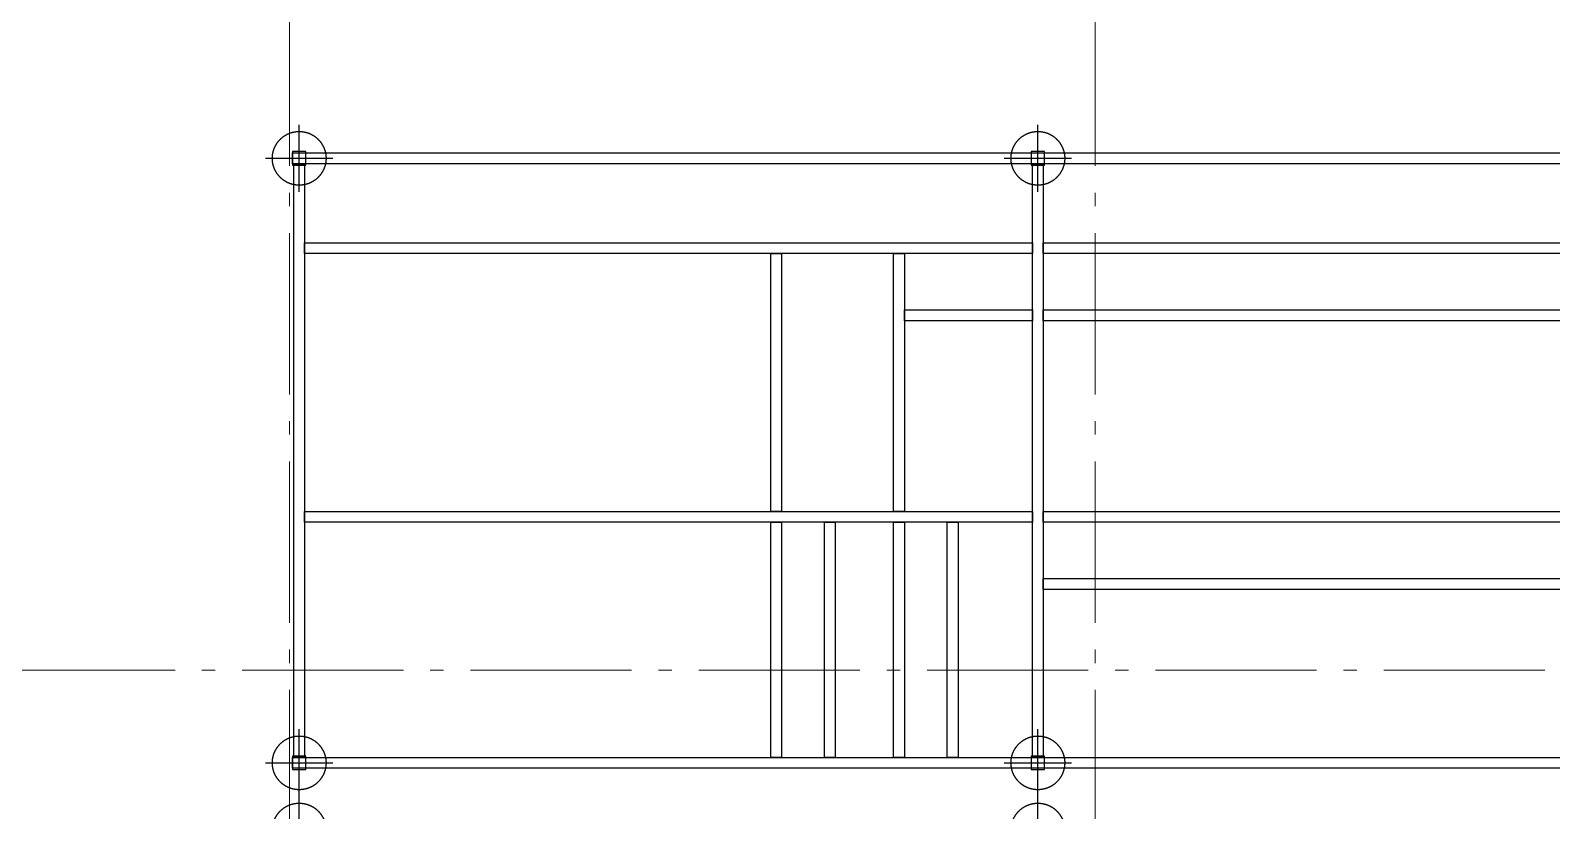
# Model space of a CAD drawing. Header units: millimetres. Extents: x -187347 to 135007, y -6415 to 292048.
# Drawn here: x -70868 to -59542, y 85011 to 90818 of the extents above; entities that cross this region are included whole.
import ezdxf

# ---------------------------------------------------------------- set-up
doc = ezdxf.new("R2010")
doc.units = ezdxf.units.MM
doc.header["$LTSCALE"] = 100
doc.linetypes.add('HIDDEN', pattern=[9.525, 6.35, -3.175])
doc.linetypes.add('Z_LINE-CNTR', pattern=[17, 12, -2, 1, -2])
doc.layers.get('0').update_dxf_attribs({"lineweight": 18})
doc.layers.add('S-GRID', color=7, linetype='Continuous', lineweight=5)
doc.layers.add('STEEL', color=5, linetype='Continuous')

# ---------------------------------------------------------------- blocks, each defined once
blk = doc.blocks.new('chilling_column80')
at = {"color": 4, "linetype": 'HIDDEN', "ltscale": 20}
for p, q in [((0, -250), (0, 250)), ((-250, 0), (250, 0))]:
    blk.add_line(p, q, dxfattribs=at)
at = {"color": 1, "linetype": 'Continuous', "ltscale": 20}
for p, q in [((-40, 40), (-40, -40)), ((40, 40), (-40, 40)), ((40, -40), (40, 40)), ((-40, -40), (40, -40))]:
    blk.add_line(p, q, dxfattribs=at)
at = {"color": 4, "linetype": 'HIDDEN', "ltscale": 20}
blk.add_circle((0, 0), 200, dxfattribs=at)
blk = doc.blocks.new('chilling_column100')
at = {"color": 4, "linetype": 'HIDDEN', "ltscale": 20}
for p, q in [((0, -250), (0, 250)), ((-250, 0), (250, 0))]:
    blk.add_line(p, q, dxfattribs=at)
at = {"color": 1, "linetype": 'Continuous', "ltscale": 20}
for p, q in [((50, 50), (-50, 50)), ((-50, 50), (-50, -50)), ((50, -50), (50, 50)), ((-50, -50), (50, -50))]:
    blk.add_line(p, q, dxfattribs=at)
at = {"color": 4, "linetype": 'HIDDEN', "ltscale": 20}
blk.add_circle((0, 0), 200, dxfattribs=at)
blk = doc.blocks.new('steel weighing')
at = {"layer": 'STEEL', "color": 7, "linetype": 'ByBlock', "ltscale": 20, "elevation": 1.7}
for points in [[(848791.8, 776351.5), (876631.8, 776351.5), (876631.8, 776271.5), (848791.8, 776271.5)], [(848801.8, 776271.5), (848881.8, 776271.5), (848881.8, 771851.5), (848801.8, 771851.5)], [(854301.8, 776271.5), (854381.8, 776271.5), (854381.8, 771851.5), (854301.8, 771851.5)], [(848881.8, 775682.7), (854301.8, 775682.7), (854301.8, 775602.7), (848881.8, 775602.7)], [(854381.8, 775682.7), (859801.8, 775682.7), (859801.8, 775602.7), (854381.8, 775602.7)], [(854381.8, 775182.7), (859801.8, 775182.7), (859801.8, 775102.7), (854381.8, 775102.7)], [(848881.8, 773682.8), (854301.8, 773682.8), (854301.8, 773602.8), (848881.8, 773602.8)], [(854381.8, 773682.8), (859801.8, 773682.8), (859801.8, 773602.8), (854381.8, 773602.8)], [(854381.8, 773182.8), (859801.8, 773182.8), (859801.8, 773102.8), (854381.8, 773102.8)], [(848791.8, 771851.5), (876631.8, 771851.5), (876631.8, 771771.5), (848791.8, 771771.5)]]:
    blk.add_lwpolyline(points, close=True, dxfattribs=at)
at = {"layer": 'STEEL', "color": 1, "linetype": 'ByBlock', "ltscale": 20, "elevation": 1.7}
for points in [[(852353.3, 775602.7), (852433.3, 775602.7), (852433.3, 773682.8), (852353.3, 773682.8)], [(853267.6, 775602.7), (853347.6, 775602.7), (853347.6, 773682.8), (853267.6, 773682.8)], [(853347.6, 775182.7), (854301.8, 775182.7), (854301.8, 775102.7), (853347.6, 775102.7)], [(852353.3, 773602.8), (852433.3, 773602.8), (852433.3, 771851.5), (852353.3, 771851.5)], [(852753.3, 773602.8), (852833.3, 773602.8), (852833.3, 771851.5), (852753.3, 771851.5)], [(853267.6, 773602.8), (853347.6, 773602.8), (853347.6, 771851.5), (853267.6, 771851.5)], [(853667.6, 773602.8), (853747.6, 773602.8), (853747.6, 771851.5), (853667.6, 771851.5)]]:
    blk.add_lwpolyline(points, close=True, dxfattribs=at)
at = {"layer": 'STEEL', "color": 7, "linetype": 'ByBlock', "ltscale": 20}
for p in [(848841.8, 776311.5, 1.7), (854341.8, 776311.5), (848841.8, 771811.5, 1.7), (854341.8, 771811.5)]:
    blk.add_blockref('chilling_column100', p, dxfattribs=at)
at = {"layer": 'STEEL', "color": 1, "linetype": 'ByBlock', "ltscale": 20}
for p in [(848841.8, 771311.5, 1.7), (854341.8, 771311.5, 1.7)]:
    blk.add_blockref('chilling_column80', p, dxfattribs=at)

msp = doc.modelspace()

# ---------------------------------------------------------------- linework, layer by layer
at = {"layer": 'S-GRID', "color": 152, "linetype": 'Z_LINE-CNTR'}
for p, q in [((-68939.9, 111408.8), (-68939.9, -6038.2)), ((-62939.9, 111408.8), (-62939.9, -6038.2)), ((-89691.4, 86055), (-18064, 86055))]:
    msp.add_line(p, q, dxfattribs=at)

# ---------------------------------------------------------------- block references
at = {"layer": 'STEEL', "color": 6, "linetype": 'ByBlock'}
msp.add_blockref('steel weighing', (-917708.7, -686445.9, -1.7), dxfattribs=at)

doc.saveas('drawing.dxf')
